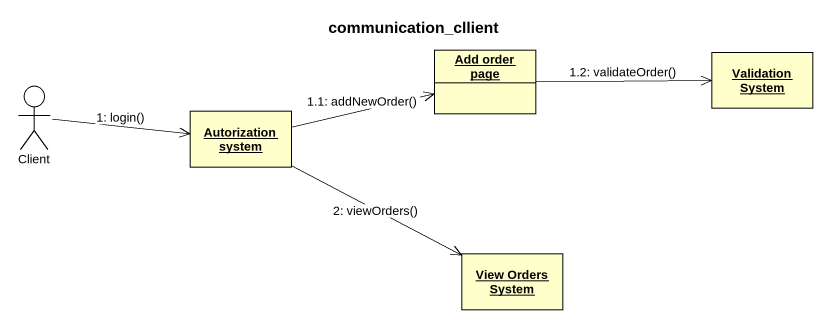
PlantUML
@startuml
title communication_cllient
allowmixing
hide circle
hide empty members
object "Add order page" as Add_order_page
object "Validation System" as Validation_System
actor Client
object "Autorization system" as Autorization_system
object "View Orders System" as View_Orders_System
Client -right-> Autorization_system : 1: login()
Autorization_system -right-> Add_order_page : 1.1: addNewOrder()
Add_order_page -right-> Validation_System : 1.2: validateOrder()
Autorization_system -right-> View_Orders_System : 2: viewOrders()
@enduml
